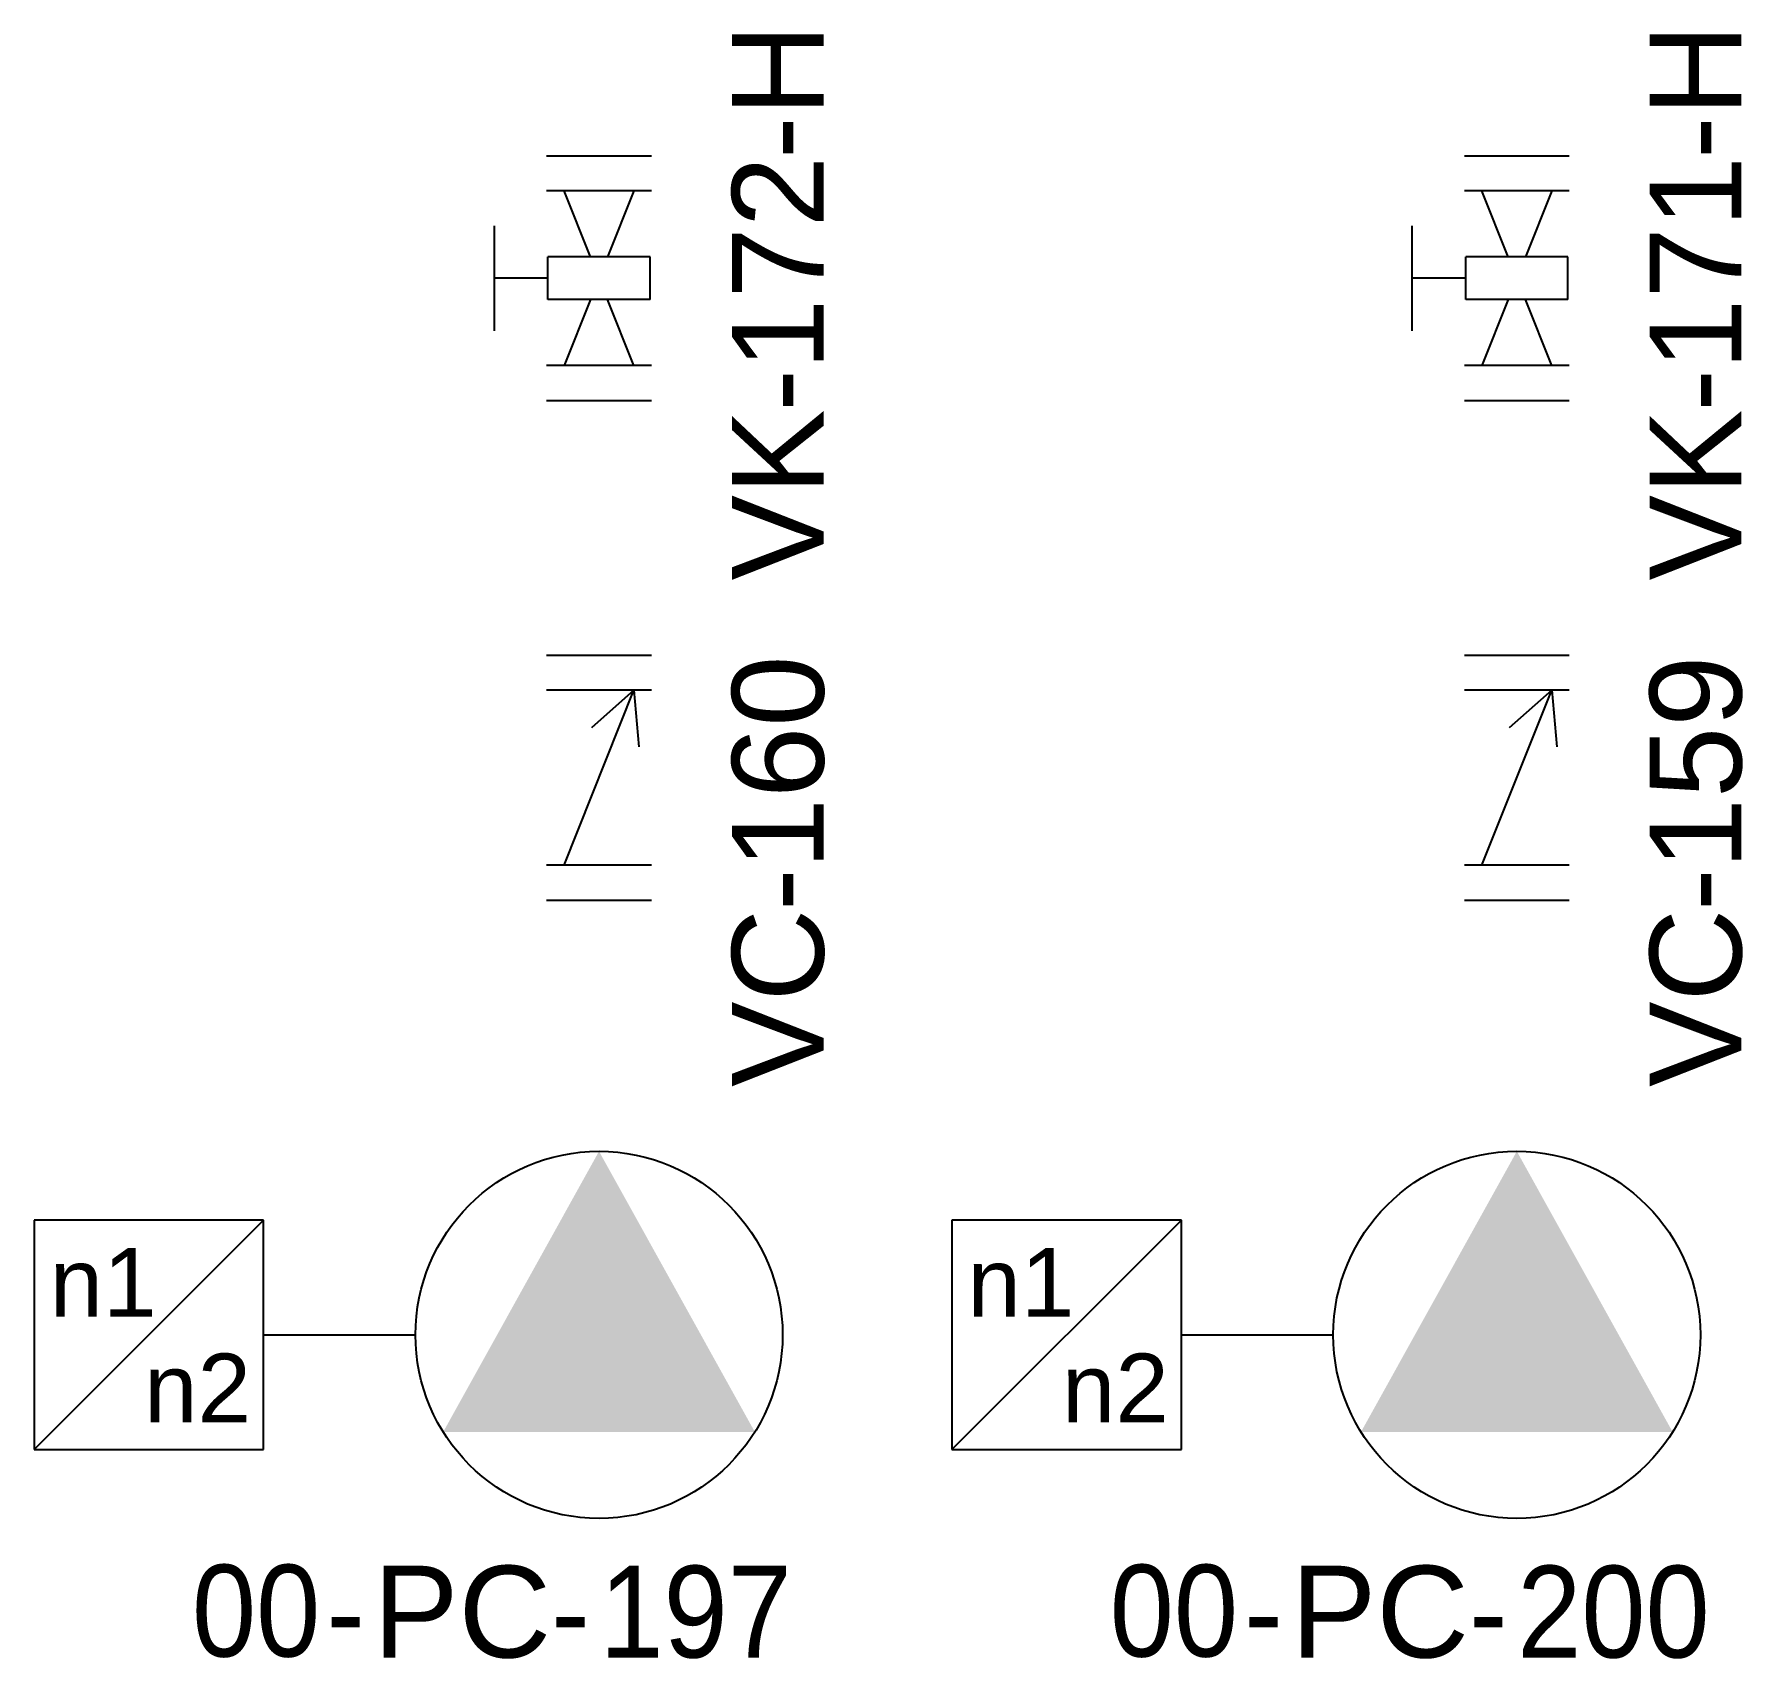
# Model space of a CAD drawing. Header units: millimetres. Extents: x 962.8 to 1000.1, y 279.6 to 315.
import ezdxf
from ezdxf.enums import TextEntityAlignment as Align

# ---------------------------------------------------------------- set-up
doc = ezdxf.new("R2010")
doc.units = ezdxf.units.MM
doc.set_wipeout_variables(frame=1)
doc.layers.add('equipment', color=5, linetype='Continuous')
doc.layers.add('valve', color=7, linetype='Continuous')
doc.styles.add('CentrifugalVFDdrive_RASPump_L$0$Organica', font='arial.ttf')
doc.styles.add('CentrifugalVFDdrive_RASPump_L_SB$0$Organica', font='arial.ttf')
doc.styles.add('RefPIDWasteSludgeChamber - EQ$0$Organica', font='arial.ttf')

# ---------------------------------------------------------------- blocks, each defined once
blk = doc.blocks.new('*U2')
at = {"insert": (-1.977, -3.896), "char_height": 2, "width": 5.34017, "attachment_point": 6, "style": 'RefPIDWasteSludgeChamber - EQ$0$Organica'}
blk.add_mtext('-', dxfattribs=at)
at = {"style": 'RefPIDWasteSludgeChamber - EQ$0$Organica'}
for tag, flags, p in [('EQUIP_TYPE', 1, (-8.632, 62.539)), ('NOTE', 1, (-8.632, 59.539)), ('NOTE_CHINESE', 1, (-8.632, 56.539)), ('AREA_CODE', 1, (-8.632, 53.539)), ('DI', 1, (-8.632, 50.539)), ('DO', 1, (-8.632, 47.539)), ('AI', 1, (-8.632, 44.539)), ('AO', 1, (-8.632, 41.539)), ('PB', 1, (-8.632, 38.539)), ('PO', 1, (-8.632, 35.539)), ('SP_ACTUATED', 1, (-8.632, 32.539)), ('SIZE', 1, (-8.632, 23.539)), ('MATERIAL', 1, (-8.632, 19.539)), ('PRESSURE', 1, (-8.632, 15.539)), ('TAG', 8, (0.332, -3.896))]:
    blk.add_attdef(tag, text='', height=2, dxfattribs=dict(at, flags=flags)).set_placement(p, align=Align.MIDDLE_CENTER)
blk.add_attdef('TAG_ID', text='', height=2, dxfattribs=at).set_placement((-2.86, -3.896), align=Align.MIDDLE_RIGHT)
blk.add_wipeout([(-2.667, 1.143), (2.667, 1.143), (2.667, -1.143), (-2.667, -1.143)])
for p, q in [((-2.667, 1.143), (-2.667, -1.143)), ((-1.905, -1.143), (-1.905, 1.143)), ((1.905, -1.143), (1.905, 1.143)), ((2.667, 1.143), (2.667, -1.143)), ((-1.905, 0.762), (1.905, -0.762)), ((1.905, -0.762), (1.088, 0.167)), ((1.905, -0.762), (0.673, -0.871))]:
    blk.add_line(p, q)
blk = doc.blocks.new('*U3')
blk.add_line((1.143, 2.286), (-1.143, 2.286))
at = {"char_height": 2, "width": 5.34017, "style": 'RefPIDWasteSludgeChamber - EQ$0$Organica'}
for s, insert, attachment_point in [('-H', (2.598, -3.896), 4), ('-', (-1.977, -3.896), 6)]:
    blk.add_mtext(s, dxfattribs=dict(at, insert=insert, attachment_point=attachment_point))
at = {"style": 'RefPIDWasteSludgeChamber - EQ$0$Organica'}
for tag, flags, p in [('EQUIP_TYPE', 1, (-8.632, 62.539)), ('NOTE', 1, (-8.632, 59.539)), ('NOTE_CHINESE', 1, (-8.632, 56.539)), ('AREA_CODE', 1, (-8.632, 53.539)), ('DI', 1, (-8.632, 50.539)), ('DO', 1, (-8.632, 47.539)), ('AI', 1, (-8.632, 44.539)), ('AO', 1, (-8.632, 41.539)), ('PB', 1, (-8.632, 38.539)), ('PO', 1, (-8.632, 35.539)), ('SP_ACTUATED', 1, (-8.632, 32.539)), ('SIZE', 1, (-8.632, 23.539)), ('MATERIAL', 1, (-8.632, 19.539)), ('PRESSURE', 1, (-8.632, 15.539)), ('TAG', 8, (0.332, -3.896))]:
    blk.add_attdef(tag, text='', height=2, dxfattribs=dict(at, flags=flags)).set_placement(p, align=Align.MIDDLE_CENTER)
blk.add_attdef('TAG_ID', text='', height=2, dxfattribs=at).set_placement((-2.86, -3.896), align=Align.MIDDLE_RIGHT)
blk.add_wipeout([(-2.667, 1.143), (2.667, 1.143), (2.667, -1.143), (-2.667, -1.143)])
for p, q in [((0, 1.114), (0, 2.286)), ((-2.667, 1.143), (-2.667, -1.143)), ((-1.905, -1.143), (-1.905, 1.143)), ((1.905, -1.143), (1.905, 1.143)), ((2.667, 1.143), (2.667, -1.143)), ((-0.464, 0.186), (-1.905, 0.762)), ((-0.464, -1.114), (-0.464, 1.114)), ((-0.464, 1.114), (0.464, 1.114)), ((0.464, -1.114), (0.464, 1.114)), ((0.464, 0.186), (1.905, 0.762)), ((-1.905, -0.762), (-0.464, -0.186)), ((1.905, -0.762), (0.464, -0.186)), ((-0.464, -1.114), (0.464, -1.114))]:
    blk.add_line(p, q)
blk = doc.blocks.new('*U1175')
for p, q in [((-7.309, 2.5), (-12.309, 2.5)), ((-12.309, 2.5), (-12.309, -2.5)), ((-12.309, -2.5), (-7.309, 2.5)), ((-7.309, -2.5), (-7.309, 2.5)), ((-7.309, 0), (-4, 0)), ((-12.309, -2.5), (-7.309, -2.5))]:
    blk.add_line(p, q)
blk.add_circle((0, 0), 4)
blk.add_solid([(-3.395, -2.115), (0, 4), (3.395, -2.115)])
at = {"style": 'CentrifugalVFDdrive_RASPump_L_SB$0$Organica'}
for s, p in [('n1', (-11.973, 0.394)), ('n2', (-9.914, -1.908))]:
    blk.add_text(s, height=1.5, dxfattribs=at).set_placement(p)
at = {"char_height": 2, "width": 5.34017, "attachment_point": 6, "line_spacing_factor": 0.9, "style": 'CentrifugalVFDdrive_RASPump_L_SB$0$Organica'}
for insert in [(-5.103, -6.031), (-0.203, -6.031)]:
    blk.add_mtext('{\\W0.9;-}', dxfattribs=dict(at, insert=insert))
at = {"style": 'CentrifugalVFDdrive_RASPump_L_SB$0$Organica', "flags": 1}
for tag, p in [('PUMP_TYPE', (-13.946, 99.737)), ('NOTE', (-13.946, 96.737)), ('NOTE_CHINESE', (-13.946, 93.737)), ('MATERIAL_HOUSING', (-13.946, 90.635)), ('MATERIAL_IMPELLER', (-13.946, 87.635)), ('MATERIAL_SCREW', (-13.946, 84.635)), ('INSTALLED_POWER', (-13.946, 81.431)), ('CONSUMED_POWER', (-13.946, 78.431)), ('MODEL', (-13.946, 75.318)), ('MANUFACTURE', (-13.946, 72.214)), ('UNIT_CAPACITY', (-13.418, 69.056)), ('SP_CAPACITY', (-13.418, 66.159)), ('UNIT_HEAD', (-13.418, 63.056)), ('SP_HEAD', (-13.418, 60.056)), ('INSTALLATION', (-13.418, 56.954)), ('STB_DTY', (-13.418, 53.632)), ('RUNNINGHOURS', (-13.418, 50.632)), ('FC-MAN', (-13.851, 47.704)), ('FC-MOD', (-13.851, 44.6)), ('DI', (-13.851, 41.6)), ('DO', (-13.851, 38.6)), ('AI', (-13.851, 35.6)), ('AO', (-13.851, 32.6)), ('PB', (-13.851, 29.6)), ('PO', (-13.851, 26.6)), ('PROCESSUNITAREA', (-13.851, 23.6))]:
    blk.add_attdef(tag, text='', height=2, dxfattribs=at).set_placement(p, align=Align.MIDDLE_CENTER)
at = {"style": 'CentrifugalVFDdrive_RASPump_L_SB$0$Organica', "width": 0.9}
blk.add_attdef('AREA_CODE', text='', height=2, dxfattribs=at).set_placement((-6.074, -6.01), align=Align.MIDDLE_RIGHT)
at = {"style": 'CentrifugalVFDdrive_RASPump_L_SB$0$Organica'}
blk.add_attdef('TAG_ID', text='', height=2, dxfattribs=at).set_placement((-1.044, -6.031), align=Align.MIDDLE_RIGHT)
at = {"style": 'CentrifugalVFDdrive_RASPump_L_SB$0$Organica', "width": 0.9, "flags": 8}
blk.add_attdef('TAG', text='', height=2, dxfattribs=at).set_placement((2.106, -6.031), align=Align.MIDDLE_CENTER)
blk = doc.blocks.new('*U1217')
for p, q in [((-7.309, 2.5), (-12.309, 2.5)), ((-12.309, 2.5), (-12.309, -2.5)), ((-12.309, -2.5), (-7.309, 2.5)), ((-7.309, -2.5), (-7.309, 2.5)), ((-7.309, 0), (-4, 0)), ((-12.309, -2.5), (-7.309, -2.5))]:
    blk.add_line(p, q)
blk.add_circle((0, 0), 4)
blk.add_solid([(-3.395, -2.115), (0, 4), (3.395, -2.115)])
at = {"style": 'CentrifugalVFDdrive_RASPump_L$0$Organica'}
for s, p in [('n1', (-11.973, 0.394)), ('n2', (-9.914, -1.908))]:
    blk.add_text(s, height=1.5, dxfattribs=at).set_placement(p)
at = {"char_height": 2, "width": 5.34017, "attachment_point": 6, "line_spacing_factor": 0.9, "style": 'CentrifugalVFDdrive_RASPump_L$0$Organica'}
for insert in [(-5.103, -6.031), (-0.203, -6.031)]:
    blk.add_mtext('{\\W0.9;-}', dxfattribs=dict(at, insert=insert))
at = {"style": 'CentrifugalVFDdrive_RASPump_L$0$Organica', "flags": 1}
for tag, p in [('PUMP_TYPE', (-13.946, 99.737)), ('NOTE', (-13.946, 96.737)), ('NOTE_CHINESE', (-13.946, 93.737)), ('MATERIAL_HOUSING', (-13.946, 90.635)), ('MATERIAL_IMPELLER', (-13.946, 87.635)), ('MATERIAL_SCREW', (-13.946, 84.635)), ('INSTALLED_POWER', (-13.946, 81.431)), ('CONSUMED_POWER', (-13.946, 78.431)), ('MODEL', (-13.946, 75.318)), ('MANUFACTURE', (-13.946, 72.214)), ('UNIT_CAPACITY', (-13.418, 69.056)), ('SP_CAPACITY', (-13.418, 66.159)), ('UNIT_HEAD', (-13.418, 63.056)), ('SP_HEAD', (-13.418, 60.056)), ('INSTALLATION', (-13.418, 56.954)), ('STB_DTY', (-13.418, 53.632)), ('RUNNINGHOURS', (-13.418, 50.632)), ('FC-MAN', (-13.851, 47.704)), ('FC-MOD', (-13.851, 44.6)), ('DI', (-13.851, 41.6)), ('DO', (-13.851, 38.6)), ('AI', (-13.851, 35.6)), ('AO', (-13.851, 32.6)), ('PB', (-13.851, 29.6)), ('PO', (-13.851, 26.6)), ('PROCESSUNITAREA', (-13.851, 23.6))]:
    blk.add_attdef(tag, text='', height=2, dxfattribs=at).set_placement(p, align=Align.MIDDLE_CENTER)
at = {"style": 'CentrifugalVFDdrive_RASPump_L$0$Organica', "width": 0.9}
blk.add_attdef('AREA_CODE', text='', height=2, dxfattribs=at).set_placement((-6.074, -6.01), align=Align.MIDDLE_RIGHT)
at = {"style": 'CentrifugalVFDdrive_RASPump_L$0$Organica'}
blk.add_attdef('TAG_ID', text='', height=2, dxfattribs=at).set_placement((-1.044, -6.031), align=Align.MIDDLE_RIGHT)
at = {"style": 'CentrifugalVFDdrive_RASPump_L$0$Organica', "width": 0.9, "flags": 8}
blk.add_attdef('TAG', text='', height=2, dxfattribs=at).set_placement((2.106, -6.031), align=Align.MIDDLE_CENTER)

msp = doc.modelspace()

# ---------------------------------------------------------------- block references
at = {"layer": 'equipment'}
ref = msp.add_blockref('*U1175', (975.144, 286.669), dxfattribs=at)
ref.add_attrib('TAG', '197', dxfattribs={"layer": '0', "height": 2, "style": 'CentrifugalVFDdrive_RASPump_L_SB$0$Organica', "width": 0.9}).set_placement((977.25, 280.638), align=Align.MIDDLE_CENTER)
ref.add_attrib('AREA_CODE', '00', dxfattribs={"layer": '0', "height": 2, "style": 'CentrifugalVFDdrive_RASPump_L_SB$0$Organica', "width": 0.9}).set_placement((969.07, 280.659), align=Align.MIDDLE_RIGHT)
ref.add_attrib('TAG_ID', 'PC', dxfattribs={"layer": '0', "height": 2, "style": 'CentrifugalVFDdrive_RASPump_L_SB$0$Organica'}).set_placement((974.1, 280.638), align=Align.MIDDLE_RIGHT)
ref = msp.add_blockref('*U1217', (995.144, 286.669), dxfattribs=at)
ref.add_attrib('TAG', '200', dxfattribs={"layer": '0', "height": 2, "style": 'CentrifugalVFDdrive_RASPump_L$0$Organica', "width": 0.9}).set_placement((997.25, 280.638), align=Align.MIDDLE_CENTER)
ref.add_attrib('AREA_CODE', '00', dxfattribs={"layer": '0', "height": 2, "style": 'CentrifugalVFDdrive_RASPump_L$0$Organica', "width": 0.9}).set_placement((989.07, 280.659), align=Align.MIDDLE_RIGHT)
ref.add_attrib('TAG_ID', 'PC', dxfattribs={"layer": '0', "height": 2, "style": 'CentrifugalVFDdrive_RASPump_L$0$Organica'}).set_placement((994.1, 280.638), align=Align.MIDDLE_RIGHT)
at = {"layer": 'valve', "rotation": 90}
for name, p, values in [('*U3', (975.144, 309.695), {'TAG': '172', 'TAG_ID': 'VK'}), ('*U3', (995.144, 309.695), {'TAG': '171', 'TAG_ID': 'VK'}), ('*U2', (975.144, 298.812), {'TAG': '160', 'TAG_ID': 'VC'}), ('*U2', (995.144, 298.812), {'TAG': '159', 'TAG_ID': 'VC'})]:
    msp.add_blockref(name, p, dxfattribs=at).add_auto_attribs(values)

doc.saveas('drawing.dxf')
